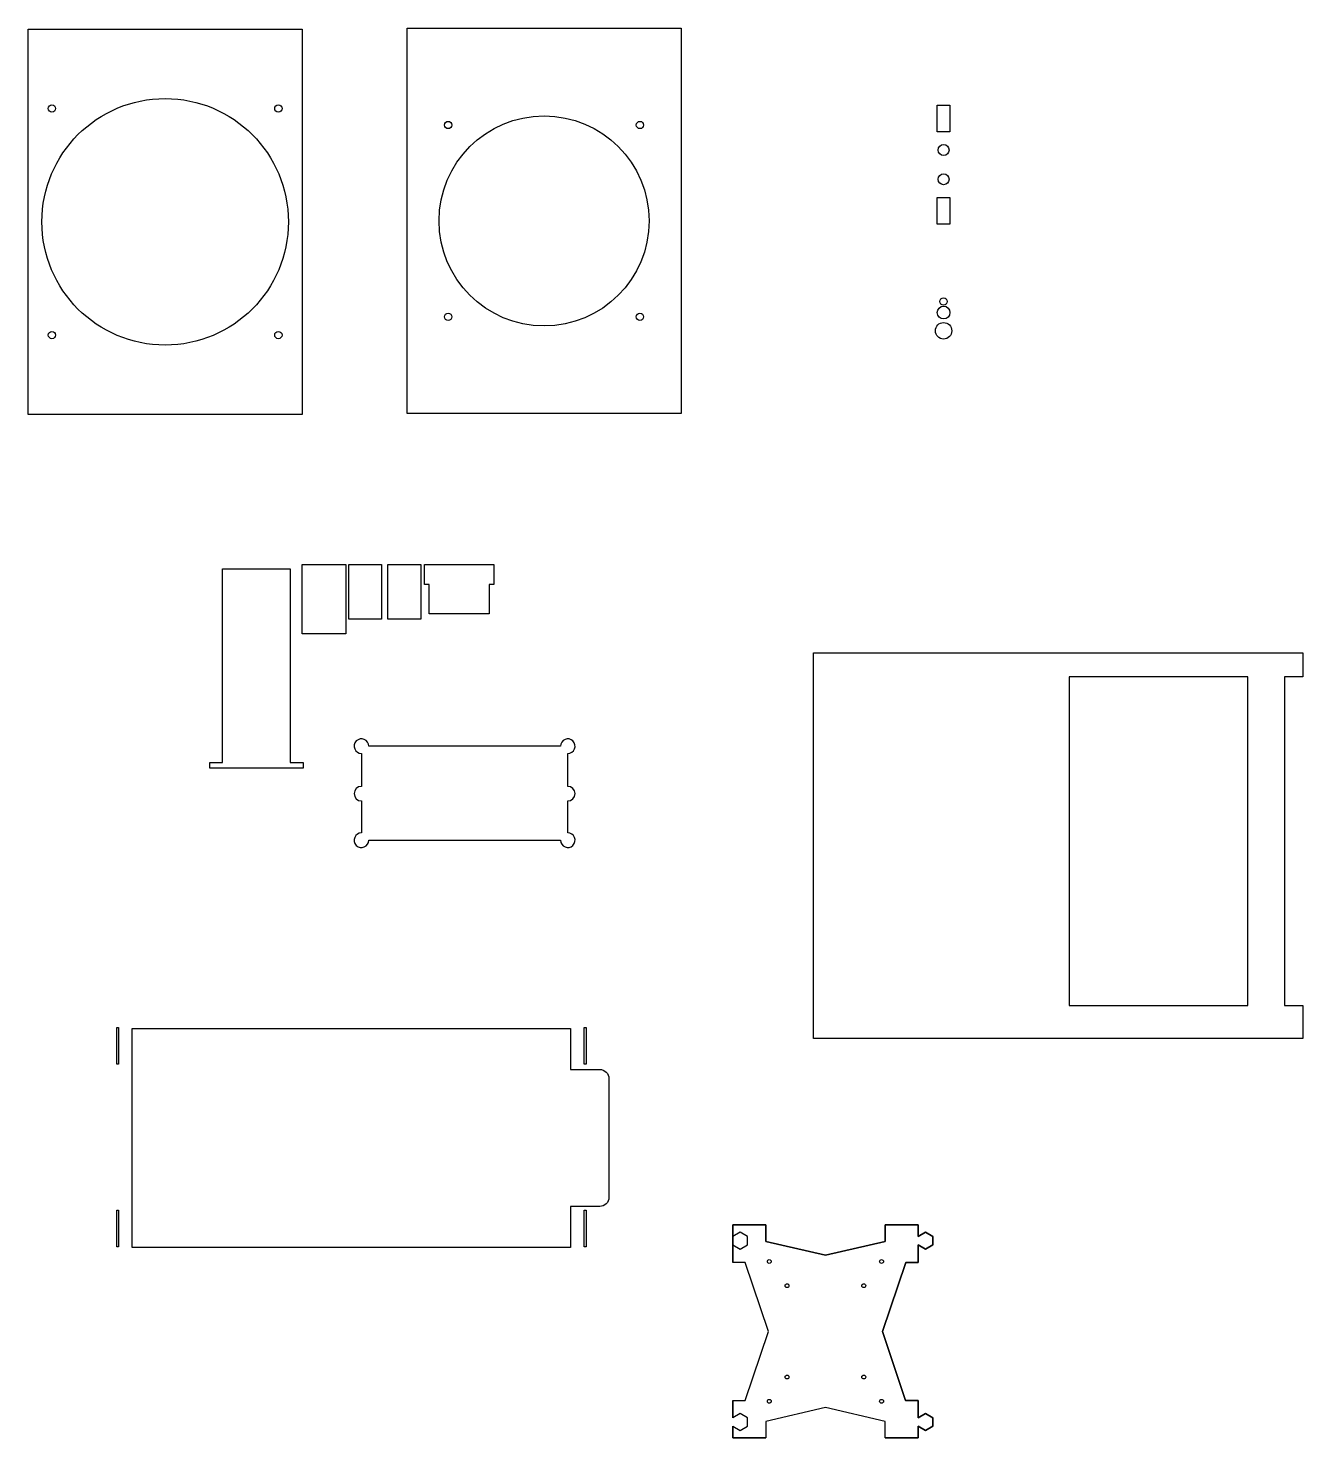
# Model space of a CAD drawing. Header units: millimetres. Extents: x -115 to 583, y -444 to 328.
import ezdxf

# ---------------------------------------------------------------- set-up
doc = ezdxf.new("R2010")
doc.units = ezdxf.units.MM
doc.layers.get('0').update_dxf_attribs({"linetype": 'CONTINUOUS'})

msp = doc.modelspace()

# ---------------------------------------------------------------- linework, layer by layer
for p, q in [((270.82, -333.44), (270.82, -327.13)), ((270.82, -327.13), (288.88, -327.13)), ((270.82, -327.13), (270.82, -333.44)), ((288.88, -327.13), (270.82, -327.13)), ((270.82, -333.44), (270.82, -327.13)), ((270.82, -327.13), (288.88, -327.13)), ((270.82, -333.44), (270.82, -327.13)), ((270.82, -327.13), (288.88, -327.13)), ((274.82, -331.13), (270.82, -333.44)), ((278.82, -333.43), (274.82, -331.13)), ((288.88, -327.13), (288.88, -336.08)), ((288.88, -327.13), (288.88, -336.08)), ((288.88, -327.13), (288.88, -336.08)), ((288.88, -336.08), (288.88, -327.13)), ((354.38, -336.08), (354.38, -327.13)), ((354.38, -327.13), (372.38, -327.13)), ((354.38, -336.08), (354.38, -327.13)), ((354.38, -327.13), (372.38, -327.13)), ((354.38, -336.08), (354.38, -327.13)), ((354.38, -327.13), (372.38, -327.13)), ((354.38, -327.13), (354.38, -336.08)), ((372.38, -327.13), (354.38, -327.13)), ((372.38, -327.13), (372.38, -333.44)), ((372.38, -333.44), (372.38, -327.13)), ((372.38, -327.13), (372.38, -333.44)), ((372.38, -327.13), (372.38, -333.44)), ((372.38, -333.44), (376.36, -331.13)), ((372.38, -333.44), (376.36, -331.13)), ((372.38, -333.44), (376.36, -331.13)), ((376.36, -331.13), (372.38, -333.44)), ((376.36, -331.13), (380.37, -333.43)), ((376.36, -331.13), (380.37, -333.43)), ((376.36, -331.13), (380.37, -333.43)), ((380.37, -333.43), (376.36, -331.13)), ((270.82, -333.44), (270.83, -338.06)), ((270.82, -347.62), (270.82, -333.44)), ((270.82, -347.62), (270.82, -333.44)), ((270.82, -347.62), (270.82, -333.44)), ((270.82, -333.44), (270.82, -347.62)), ((270.83, -338.06), (274.84, -340.36)), ((274.84, -340.36), (278.83, -338.04)), ((278.83, -338.04), (278.82, -333.43)), ((288.88, -336.08), (321.63, -343.66)), ((288.88, -336.08), (321.63, -343.66)), ((288.88, -336.08), (321.63, -343.66)), ((321.63, -343.66), (288.88, -336.08)), ((321.63, -343.66), (354.38, -336.08)), ((321.63, -343.66), (354.38, -336.08)), ((321.63, -343.66), (354.38, -336.08)), ((354.38, -336.08), (321.63, -343.66)), ((372.38, -338.06), (372.38, -347.62)), ((372.38, -347.62), (372.38, -338.06)), ((376.38, -340.36), (372.38, -338.06)), ((376.38, -340.36), (372.38, -338.06)), ((372.38, -338.06), (372.38, -347.62)), ((376.38, -340.36), (372.38, -338.06)), ((372.38, -338.06), (372.38, -347.62)), ((372.38, -338.06), (376.38, -340.36)), ((380.37, -338.04), (376.38, -340.36)), ((380.37, -338.04), (376.38, -340.36)), ((380.37, -338.04), (376.38, -340.36)), ((376.38, -340.36), (380.37, -338.04)), ((380.37, -333.43), (380.37, -338.04)), ((380.37, -333.43), (380.37, -338.04)), ((380.37, -333.43), (380.37, -338.04)), ((380.37, -338.04), (380.37, -333.43)), ((277.63, -347.62), (270.82, -347.62)), ((277.63, -347.62), (270.82, -347.62)), ((277.63, -347.62), (270.82, -347.62)), ((277.63, -347.62), (270.82, -347.62)), ((290.37, -385.38), (277.63, -347.62)), ((290.37, -385.38), (277.63, -347.62)), ((290.37, -385.38), (277.63, -347.62)), ((290.37, -385.38), (277.63, -347.62)), ((365.52, -347.62), (352.78, -385.38)), ((352.78, -385.38), (365.52, -347.62)), ((365.52, -347.62), (352.78, -385.38)), ((365.52, -347.62), (352.78, -385.38)), ((372.38, -347.62), (365.52, -347.62)), ((365.52, -347.62), (372.38, -347.62)), ((372.38, -347.62), (365.52, -347.62)), ((372.38, -347.62), (365.52, -347.62)), ((277.64, -423.13), (290.37, -385.38)), ((277.64, -423.13), (290.37, -385.38)), ((277.64, -423.13), (290.37, -385.38)), ((277.64, -423.13), (290.37, -385.38)), ((352.78, -385.38), (365.51, -423.13)), ((365.51, -423.13), (352.78, -385.38)), ((352.78, -385.38), (365.51, -423.13)), ((352.78, -385.38), (365.51, -423.13)), ((270.82, -432.7), (270.82, -423.13)), ((270.82, -423.13), (270.82, -432.7)), ((270.82, -432.7), (270.82, -423.13)), ((270.82, -432.7), (270.82, -423.13)), ((270.82, -423.13), (277.64, -423.13)), ((270.82, -423.13), (277.64, -423.13)), ((270.82, -423.13), (277.64, -423.13)), ((270.82, -423.13), (277.64, -423.13)), ((365.51, -423.13), (372.38, -423.13)), ((372.38, -423.13), (365.51, -423.13)), ((365.51, -423.13), (372.38, -423.13)), ((365.51, -423.13), (372.38, -423.13)), ((372.38, -423.13), (372.38, -432.7)), ((372.38, -432.7), (372.38, -423.13)), ((372.38, -423.13), (372.38, -432.7)), ((372.38, -423.13), (372.38, -432.7)), ((274.82, -430.39), (270.82, -432.7)), ((274.82, -430.39), (270.82, -432.7)), ((274.82, -430.39), (270.82, -432.7)), ((274.82, -430.39), (270.82, -432.7)), ((278.82, -432.7), (274.82, -430.39)), ((278.82, -432.7), (274.82, -430.39)), ((278.82, -432.7), (274.82, -430.39)), ((278.82, -432.7), (274.82, -430.39)), ((321.63, -427.09), (288.88, -434.67)), ((321.63, -427.09), (288.88, -434.67)), ((321.63, -427.09), (288.88, -434.67)), ((321.63, -427.09), (288.88, -434.67)), ((354.38, -434.67), (321.63, -427.09)), ((354.38, -434.67), (321.63, -427.09)), ((354.38, -434.67), (321.63, -427.09)), ((354.38, -434.67), (321.63, -427.09)), ((372.38, -432.7), (376.38, -430.39)), ((372.38, -432.7), (376.38, -430.39)), ((372.38, -432.7), (376.38, -430.39)), ((376.38, -430.39), (372.38, -432.7)), ((376.38, -430.39), (380.37, -432.7)), ((376.38, -430.39), (380.37, -432.7)), ((376.38, -430.39), (380.37, -432.7)), ((380.37, -432.7), (376.38, -430.39)), ((270.82, -443.63), (270.82, -437.32)), ((270.82, -437.32), (274.82, -439.63)), ((270.82, -437.32), (270.82, -443.63)), ((270.82, -437.32), (274.82, -439.63)), ((270.82, -443.63), (270.82, -437.32)), ((270.82, -437.32), (274.82, -439.63)), ((270.82, -443.63), (270.82, -437.32)), ((270.82, -437.32), (274.82, -439.63)), ((274.82, -439.63), (278.82, -437.32)), ((274.82, -439.63), (278.82, -437.32)), ((274.82, -439.63), (278.82, -437.32)), ((274.82, -439.63), (278.82, -437.32)), ((278.82, -437.32), (278.82, -432.7)), ((278.82, -437.32), (278.82, -432.7)), ((278.82, -437.32), (278.82, -432.7)), ((278.82, -437.32), (278.82, -432.7)), ((288.88, -434.67), (288.88, -443.63)), ((288.88, -434.67), (288.88, -443.63)), ((288.88, -434.67), (288.88, -443.63)), ((288.88, -434.67), (288.88, -443.63)), ((354.38, -443.63), (354.38, -434.67)), ((354.38, -443.63), (354.38, -434.67)), ((354.38, -443.63), (354.38, -434.67)), ((354.38, -443.63), (354.38, -434.67)), ((376.38, -439.63), (372.38, -437.32)), ((372.38, -437.32), (372.38, -443.63)), ((376.38, -439.63), (372.38, -437.32)), ((372.38, -437.32), (372.38, -443.63)), ((376.38, -439.63), (372.38, -437.32)), ((372.38, -437.32), (372.38, -443.63)), ((372.38, -437.32), (376.38, -439.63)), ((372.38, -443.63), (372.38, -437.32)), ((380.37, -437.32), (376.38, -439.63)), ((380.37, -437.32), (376.38, -439.63)), ((380.37, -437.32), (376.38, -439.63)), ((376.38, -439.63), (380.37, -437.32)), ((380.37, -432.7), (380.37, -437.32)), ((380.37, -432.7), (380.37, -437.32)), ((380.37, -432.7), (380.37, -437.32)), ((380.37, -437.32), (380.37, -432.7)), ((288.88, -443.63), (270.82, -443.63)), ((288.88, -443.63), (270.82, -443.63)), ((288.88, -443.63), (270.82, -443.63)), ((270.82, -443.63), (288.88, -443.63)), ((372.38, -443.63), (354.38, -443.63)), ((354.38, -443.63), (372.38, -443.63)), ((372.38, -443.63), (354.38, -443.63)), ((372.38, -443.63), (354.38, -443.63))]:
    msp.add_line(p, q)
for points in [[(-115, 327.53), (35, 327.53), (35, 116.53), (-115, 116.53)], [(-115, 327.53), (35, 327.53), (35, 116.53), (-115, 116.53)], [(92.5, 328.03), (242.5, 328.03), (242.5, 117.03), (92.5, 117.03)], [(92.5, 328.03), (242.5, 328.03), (242.5, 117.03), (92.5, 117.03)], [(382.78, 285.83), (389.78, 285.83), (389.78, 271.33), (382.78, 271.33)], [(382.78, 285.83), (389.78, 285.83), (389.78, 271.33), (382.78, 271.33)], [(382.78, 235.33), (389.78, 235.33), (389.78, 220.83), (382.78, 220.83)], [(382.78, 235.33), (389.78, 235.33), (389.78, 220.83), (382.78, 220.83)], [(28.5, 32), (28.5, -74), (35.5, -74), (35.5, -77), (-15.5, -77), (-15.5, -74), (-8.5, -74), (-8.5, 32)], [(28.5, 32), (28.5, -74), (35.5, -74), (35.5, -77), (-15.5, -77), (-15.5, -74), (-8.5, -74), (-8.5, 32)], [(59, -3.5), (35, -3.5), (35, 34.5), (59, 34.5)], [(59, -3.5), (35, -3.5), (35, 34.5), (59, 34.5)], [(78.5, 4.5), (60.5, 4.5), (60.5, 34.5), (78.5, 34.5)], [(78.5, 4.5), (60.5, 4.5), (60.5, 34.5), (78.5, 34.5)], [(82, 4.5), (82, 34.5), (100, 34.5), (100, 4.5)], [(82, 4.5), (82, 34.5), (100, 34.5), (100, 4.5)], [(137.5, 7.5), (104.5, 7.5), (104.5, 23.5), (102, 23.5), (102, 34.5), (140, 34.5), (140, 23.5), (137.5, 23.5)], [(137.5, 7.5), (104.5, 7.5), (104.5, 23.5), (102, 23.5), (102, 34.5), (140, 34.5), (140, 23.5), (137.5, 23.5)], [(583, -14), (583, -27), (572.93, -27), (572.93, -207), (583, -207), (583, -225), (315, -225), (315, -14)], [(583, -14), (583, -27), (572.93, -27), (572.93, -207), (583, -207), (583, -225), (315, -225), (315, -14)], [(455, -207), (552.93, -207), (552.93, -27), (455, -27)], [(455, -207), (552.93, -207), (552.93, -27), (455, -27)], [(-65.5, -219), (-65.5, -239), (-66.5, -239), (-66.5, -219)], [(-65.5, -219), (-65.5, -239), (-66.5, -239), (-66.5, -219)], [(189.5, -239), (189.5, -219), (190.5, -219), (190.5, -239)], [(189.5, -239), (189.5, -219), (190.5, -219), (190.5, -239)], [(-66.5, -319), (-65.5, -319), (-65.5, -339), (-66.5, -339)], [(-66.5, -319), (-65.5, -319), (-65.5, -339), (-66.5, -339)], [(190.5, -319), (190.5, -339), (189.5, -339), (189.5, -319)], [(190.5, -319), (190.5, -339), (189.5, -339), (189.5, -319)], [(274.84, -340.36), (278.83, -338.04), (278.82, -333.43), (274.82, -331.13), (270.82, -333.44), (270.83, -338.06)], [(274.84, -340.36), (278.83, -338.04), (278.82, -333.43), (274.82, -331.13), (270.82, -333.44), (270.83, -338.06)], [(274.84, -340.36), (278.83, -338.04), (278.82, -333.43), (274.82, -331.13), (270.82, -333.44), (270.83, -338.06)]]:
    msp.add_lwpolyline(points, close=True)
for points in [[(176.5, -116.5, 2.414214), (180.5, -112.5), (180.5, -95, 1), (180.5, -87), (180.5, -69, 2.414214), (176.5, -65), (71.5, -65, 2.414214), (67.5, -69), (67.5, -87, 1), (67.5, -95), (67.5, -112.5, 2.414214), (71.5, -116.5)], [(176.5, -116.5, 2.414214), (180.5, -112.5), (180.5, -95, 1), (180.5, -87), (180.5, -69, 2.414214), (176.5, -65), (71.5, -65, 2.414214), (67.5, -69), (67.5, -87, 1), (67.5, -95), (67.5, -112.5, 2.414214), (71.5, -116.5)], [(198, -317), (182, -317), (182, -339.5), (-58, -339.5), (-58, -219.5), (182, -219.5), (182, -242), (198, -242, -0.414214), (203, -247), (203, -312, -0.414214)], [(198, -317), (182, -317), (182, -339.5), (-58, -339.5), (-58, -219.5), (182, -219.5), (182, -242), (198, -242, -0.414214), (203, -247), (203, -312, -0.414214)]]:
    msp.add_lwpolyline(points, format="xyb", close=True)
for centre, radius in [((-40, 222.03), 67.5), ((-40, 222.03), 67.5), ((-102, 284.03), 2), ((-102, 284.03), 2), ((22, 284.03), 2), ((22, 284.03), 2), ((167.5, 222.53), 57.5), ((167.5, 222.53), 57.5), ((115, 275.03), 2), ((115, 275.03), 2), ((220, 275.03), 2), ((220, 275.03), 2), ((386.28, 261.33), 3), ((386.28, 261.33), 3), ((386.28, 245.33), 3), ((386.28, 245.33), 3), ((386.28, 178.37), 2), ((386.28, 178.37), 2), ((115, 170.03), 2), ((115, 170.03), 2), ((220, 170.03), 2), ((220, 170.03), 2), ((386.28, 172.37), 3.5), ((386.28, 172.37), 3.5), ((386.28, 162.37), 4.5), ((386.28, 162.37), 4.5), ((-102, 160.03), 2), ((-102, 160.03), 2), ((22, 160.03), 2), ((22, 160.03), 2), ((290.82, -347.13), 1.05), ((290.82, -347.13), 1.05), ((290.82, -347.13), 1.05), ((290.82, -347.13), 1.05), ((352.32, -347.13), 1.05), ((352.32, -347.13), 1.05), ((352.32, -347.13), 1.05), ((352.32, -347.13), 1.05), ((300.57, -360.38), 1.05), ((300.57, -360.38), 1.05), ((300.57, -360.38), 1.05), ((300.57, -360.38), 1.05), ((342.57, -360.38), 1.05), ((342.57, -360.38), 1.05), ((342.57, -360.38), 1.05), ((342.57, -360.38), 1.05), ((300.57, -410.38), 1.05), ((300.57, -410.38), 1.05), ((300.57, -410.38), 1.05), ((300.57, -410.38), 1.05), ((342.57, -410.38), 1.05), ((342.57, -410.38), 1.05), ((342.57, -410.38), 1.05), ((342.57, -410.38), 1.05), ((290.82, -423.63), 1.05), ((290.82, -423.63), 1.05), ((290.82, -423.63), 1.05), ((290.82, -423.63), 1.05), ((352.32, -423.63), 1.05), ((352.32, -423.63), 1.05), ((352.32, -423.63), 1.05), ((352.32, -423.63), 1.05)]:
    msp.add_circle(centre, radius)

doc.saveas('drawing.dxf')
